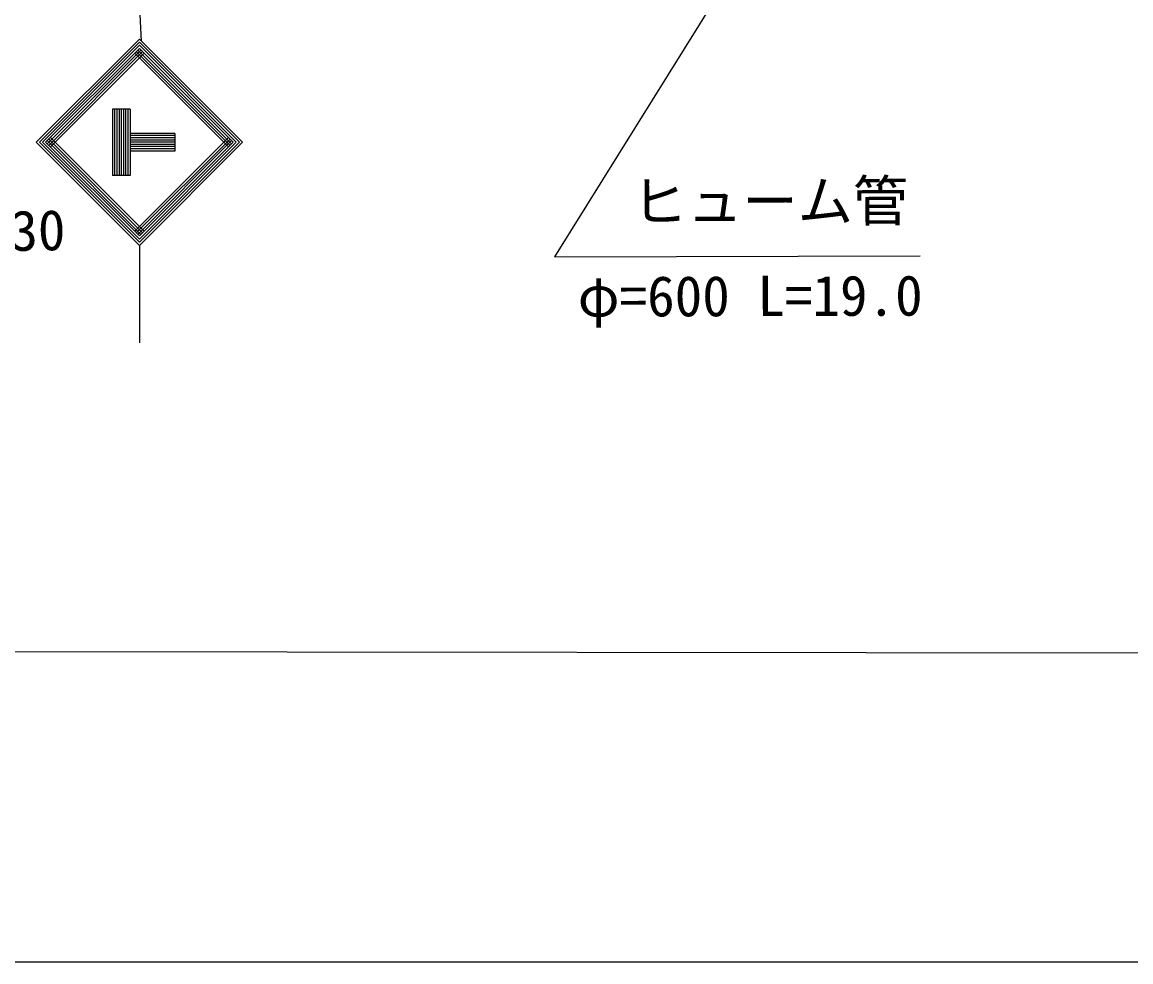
# Model space of a CAD drawing. Units: millimetres, scale not verified. Extents: x 40000 to 680000, y 20000 to 380000.
# Drawn here: x 396478 to 446654, y 205000 to 247516 of the extents above; entities that cross this region are included whole.
import ezdxf
from ezdxf.enums import TextEntityAlignment as Align

# ---------------------------------------------------------------- set-up
doc = ezdxf.new("R2010")
doc.units = ezdxf.units.MM
doc.header["$LTSCALE"] = 1000
for name, color, linetype, lineweight in [('M-STR-STR3', 7, 'Continuous', 25), ('M-STR-STRC', 7, 'Continuous', 25), ('M-TTL-BAND', 7, 'Continuous', 25)]:
    doc.layers.add(name, color=color, linetype=linetype, lineweight=lineweight)
doc.styles.add('ＭＳ ゴシック', font='')
doc.styles.get('ＭＳ ゴシック').set_extended_font_data('MS Gothic')

msp = doc.modelspace()

# ---------------------------------------------------------------- linework, layer by layer
at = {"layer": 'M-STR-STR3'}
for p, q in [((441994, 271266), (420564, 236901)), ((420564, 236901), (437113, 236950)), ((563358, 218805), (69506, 219476))]:
    msp.add_line(p, q, dxfattribs=at)
at = {"layer": 'M-STR-STRC'}
for p, q in [((401882, 246653), (401784, 248458)), ((397117, 242084), (401784, 246751)), ((397258, 242084), (401784, 246610)), ((397400, 242084), (401784, 246468)), ((401784, 246751), (406451, 242084)), ((401784, 246610), (406309, 242084)), ((401784, 246468), (406168, 242084)), ((397541, 242084), (401784, 246327)), ((397612, 242014), (401854, 246256)), ((397682, 241943), (401925, 246186)), ((397753, 241872), (401996, 246115)), ((401571, 246115), (405814, 241872)), ((401642, 246186), (405885, 241943)), ((401713, 246256), (405956, 242014)), ((401784, 246327), (406026, 242084)), ((401361, 243584), (400561, 243584)), ((400561, 243584), (400561, 240584)), ((400661, 243584), (400661, 240584)), ((400761, 243584), (400761, 240584)), ((400861, 243584), (400861, 240584)), ((400961, 243584), (400961, 240584)), ((401061, 243584), (401061, 240584)), ((401161, 243584), (401161, 240584)), ((401261, 243584), (401261, 240584)), ((401361, 243584), (401361, 240584)), ((403383, 242484), (401361, 242484)), ((403383, 242384), (401361, 242384)), ((403383, 242484), (403383, 241684)), ((397117, 242084), (401784, 237417)), ((397258, 242084), (401784, 237559)), ((397400, 242084), (401784, 237700)), ((397541, 242084), (401784, 237842)), ((397612, 242155), (401854, 237912)), ((397682, 242226), (401925, 237983)), ((397753, 242296), (401996, 238054)), ((403383, 242284), (401361, 242284)), ((403383, 242184), (401361, 242184)), ((403383, 242084), (401361, 242084)), ((403383, 241984), (401361, 241984)), ((403383, 241884), (401361, 241884)), ((401571, 238054), (405814, 242296)), ((401642, 237983), (405885, 242226)), ((401713, 237912), (405956, 242155)), ((401784, 237842), (406026, 242084)), ((401784, 237700), (406168, 242084)), ((401784, 237559), (406309, 242084)), ((401784, 237417), (406451, 242084)), ((403383, 241784), (401361, 241784)), ((403383, 241684), (401361, 241684)), ((401361, 240584), (400561, 240584)), ((401784, 237417), (401784, 233001))]:
    msp.add_line(p, q, dxfattribs=at)
at = {"layer": 'M-TTL-BAND'}
msp.add_line((40000, 205000), (579000, 205000), dxfattribs=at)

# ---------------------------------------------------------------- texts
at = {"layer": 'M-STR-STR3', "style": 'ＭＳ ゴシック'}
for s, p in [('ヒューム管', (424079, 237936)), ('φ=600 L=19.0', (421625, 233641))]:
    msp.add_text(s, height=1833, rotation=0.171, dxfattribs=at).set_placement(p, align=Align.BOTTOM_LEFT)
at = {"layer": 'M-STR-STRC', "style": 'ＭＳ ゴシック'}
msp.add_text('警戒-NO-29-30', height=1833, rotation=1.102, dxfattribs=at).set_placement((382243, 236344), align=Align.BOTTOM_LEFT)

doc.saveas('drawing.dxf')
